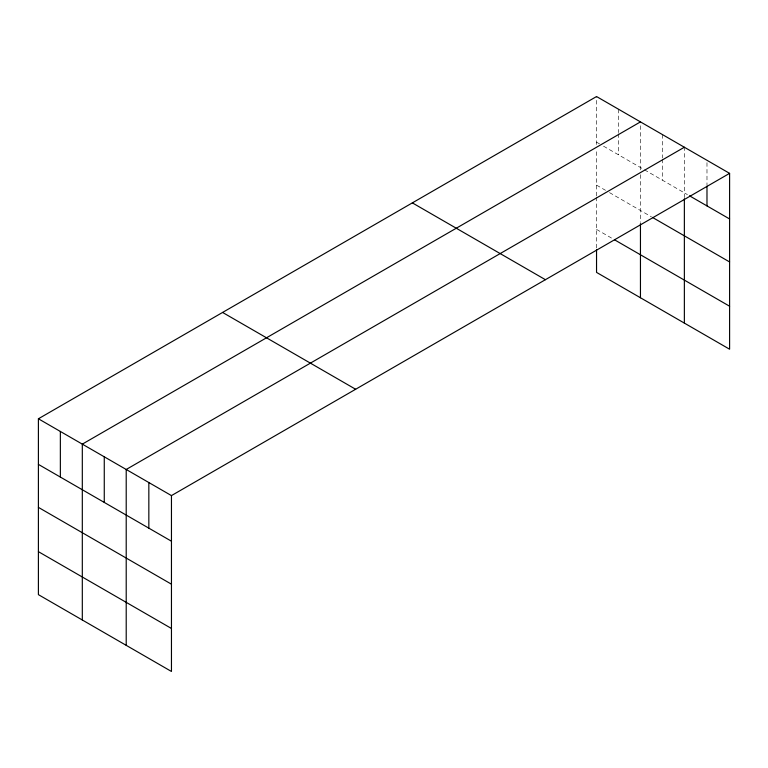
<?xml version="1.0" encoding="UTF-8"?>
<svg xmlns="http://www.w3.org/2000/svg" width="768" height="768" viewBox="0 0 768 768"><rect width="100%" height="100%" fill="white"/><g stroke="black" fill="none" stroke-linecap="round" stroke-linejoin="round"><path stroke-width="0.58" stroke-dasharray="3.84 2.88" d="M596.544 195.898L596.544 149.309M596.544 144.538L596.544 96.538M640.454 174.662L640.454 222.451M640.454 169.882L640.454 121.891M684.365 197.626L684.365 147.235M596.544 142.147L599.539 143.875M603.533 146.179L643.45 169.219M644.448 169.805L687.446 194.63M596.544 185.126L605.53 190.31M609.523 192.614L651.427 216.816M596.544 229.411L613.507 239.213M706.982 162.634L706.982 184.858M662.41 134.563L662.41 157.949M662.41 159.12L662.41 180.173M618.499 109.219L618.499 132.605M618.499 133.776L618.499 154.819M596.544 197.098L596.544 248.515"/><path stroke-width="1.15" d="M729.6 173.357L596.544 96.538L38.4 418.781L38.4 594.643L171.456 671.462L171.456 495.6L729.6 173.357L729.6 349.219L596.544 272.4L596.544 249.715M684.365 198.816L684.365 323.098M640.454 121.891L82.31 444.134L82.31 619.987M684.365 147.235L126.211 469.478L126.211 645.341M689.501 195.811L729.6 218.966M652.426 217.392L729.6 261.946M614.506 239.789L729.6 306.23M412.358 202.877L545.414 279.696M222.586 312.442L355.642 389.261M38.4 418.781L171.456 495.6M38.4 464.39L171.456 541.21M38.4 507.37L171.456 584.189M38.4 551.654L171.456 628.474M706.982 186.029L706.982 205.901M640.454 223.642L640.454 297.754M148.838 482.544L148.838 528.144M104.266 456.806L104.266 502.416M60.355 431.453L60.355 477.062"/></g></svg>
